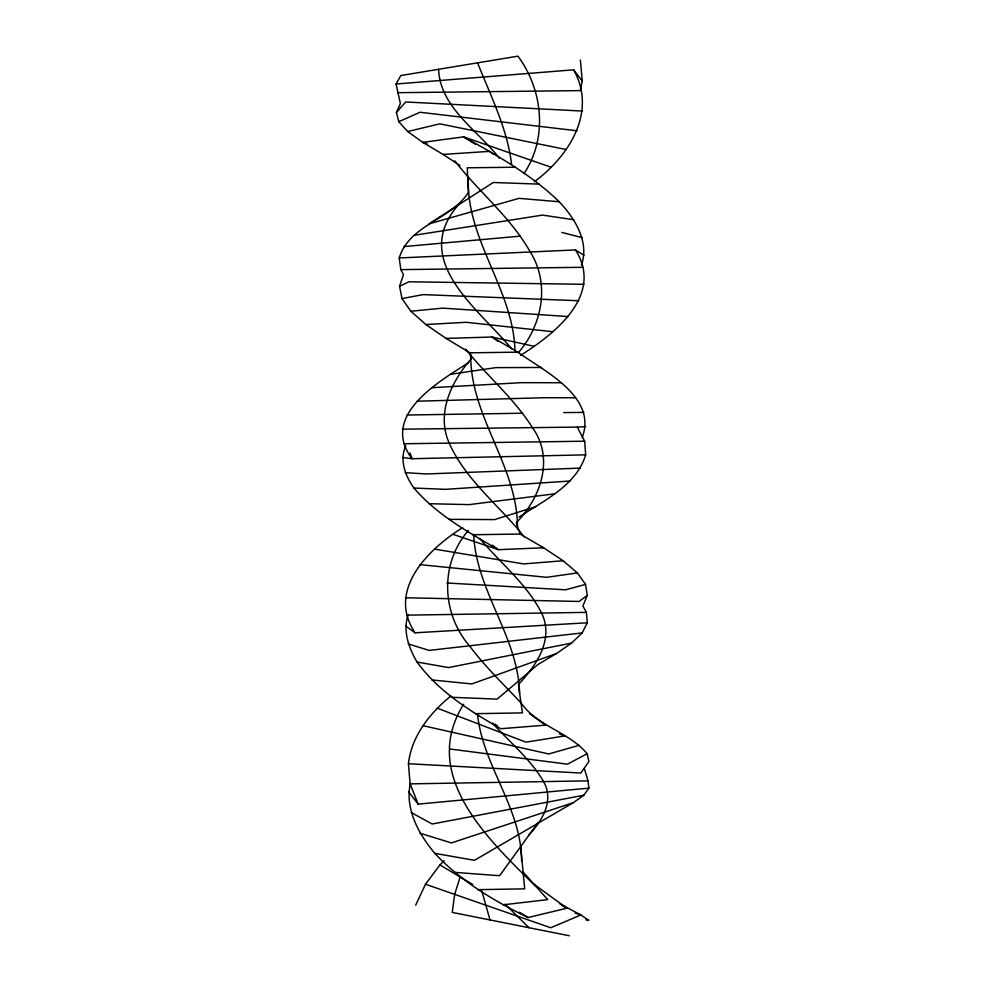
<?xml version="1.0" encoding="UTF-8"?>
<svg xmlns="http://www.w3.org/2000/svg" width="985" height="985" viewBox="0 0 985 985"><rect width="100%" height="100%" fill="white"/><g stroke="black" fill="none" stroke-linecap="round" stroke-linejoin="round"><path stroke-width="1.48" d="M470.781 354.366C469.673 415.633 517.063 465.265 517.457 526.285M468.343 178.716C466.225 240.032 513.517 289.861 514.946 350.722M521.558 860.878C521.631 808.734 483.266 766.367 477.614 715.172M535.766 886.426C488.892 839.971 419.044 775.478 463.664 704.201M584.524 769.113L588.02 780.859L588.931 788.123L418.145 804.129L410.129 783.863L408.43 763.744L580.793 773.028L588.907 761.516L587.183 753.734C568.998 731.941 537.379 726.401 520.979 702.822C503.384 684.193 484.829 666.365 469.451 645.803C441.366 613.273 439.79 563.358 468.306 530.595M533.932 884.148L566.892 908.207L528.145 917.515C494.051 901.029 460.894 881.255 434.841 853.367C418.797 834.258 404.798 809.128 410.314 783.432M529.474 713.571L545.665 725.145L500.799 728.715C469.833 710.899 438.337 691.445 417.061 662.031C408.677 647.896 402.606 630.757 408.221 614.492M580.387 89.844L582.27 81.115L580.374 60.048M408.43 763.744C411.496 735.98 429.891 713.152 450.859 696.001M451.819 697.294L497.129 699.128L537.958 664.506L556.5 653.511L571.596 643.07L582.172 632.912L587.306 622.779L586.37 612.375L582.898 606.021L587.282 595.371L585.521 584.413L577.382 572.925L563.125 560.748L543.585 547.783L498.324 549.679C468.294 532.109 436.872 514.896 413.983 488.055C405.254 475.989 399.344 460.29 405.709 445.836M581.409 265.174C589.67 241.805 574.784 218.264 559.221 201.753C531.358 174.714 497.29 155.507 463.529 136.866L422.75 142.357L407.679 131.534L398.79 121.684L396.413 112.475L400.366 103.536L396.068 84.008L400.821 75.537L517.962 56.157C542.944 89.992 547.882 137.949 523.934 173.668M534.375 181.708C568.837 156.27 597.316 112.228 573.664 69.824L396.068 84.008M587.306 622.779L415.104 632.801C386.305 590.335 428.413 548.99 462.642 527.615M460.13 876.97L454.676 894.38L452.263 912.418L569.293 935.75M520.474 355.413C554.752 333.952 604.137 294.958 575.486 249.919L399.233 257.959L400.821 269.631L403.444 274.532L399.565 286.376L401.991 298.566L410.856 311.248L425.84 324.521L446.045 338.397L469.993 352.815L517.802 352.162C544.225 371.148 597.747 396.955 582.123 437.66M402.348 429.177L577.284 427.108L584.684 441.206L585.669 454.848L412.013 458.714C379.804 415.633 438.202 382.131 468.774 362.529M519.033 517.076C543.979 500.392 576.237 485.728 585.669 454.848M399.233 257.959C409.255 224.654 451.155 219.717 468.466 192.309L467.222 167.795L515.426 167.216M415.707 905.129L425.495 884.247L439.901 864.904L444.124 860.767M458.037 205.299C410.092 260.877 478.907 309.019 511.547 348.727M434.841 853.367L474.487 860.311L573.27 802.689L583.797 795.252L588.931 788.123M538.179 822.45L499.592 875.714L454.639 872.365M518.479 352.556C542.206 325.075 550.27 283.877 530.287 251.975C510.661 217.229 478.858 192.026 454.701 160.789M516.238 522.776C540.654 498.127 554.666 458.37 532.429 427.638C514.01 398.359 487.083 375.999 465.646 349.146M518.344 684.575C535.975 666.008 554.432 639.302 541.59 613.064C526.84 583.92 500.589 563.285 479.892 538.647M396.413 112.475L405.672 101.972L582.32 111.046M528.649 835.009C542.169 821.342 554.444 800.522 543.597 781.61C530.447 758.979 509.701 742.345 492.475 723.015M587.282 595.371L579.057 601.453L405.414 597.76M587.183 753.734L567.446 764.175L449.603 748.969M399.565 286.376L408.861 281.796L584.006 284.296M398.79 121.684L420.004 112.265L577.148 130.796M556.5 653.511L471.815 683.935L431.886 679.946M573.27 802.689L451.413 842.926L420.09 833.236M536.062 506.573L494.618 519.6L448.951 519.329M579.143 745.313L548.719 753.968L422.725 725.625M585.521 584.413L565.575 589.806L446.907 582.997M407.679 131.534L439.753 123.839L566.412 149.56M571.596 643.07L448.569 667.584L417.061 662.031M583.797 795.252L432.181 824.002L411.274 812.588M401.991 298.566L423.119 294.613L578.848 300.745M414.156 235.292L542.464 215.112L573.775 219.717M450.33 374.325L495.812 367.627L541.467 367.467M577.382 572.925L546.663 577.308L419.918 564.639M554.715 493.805L469.094 504.628L428.894 503.692M503.237 904.809L547.709 899.625L522.998 871.873M582.172 632.912L429.214 650.408L408.233 643.956M410.856 311.248L442.745 308.12L568.16 316.554M403.887 246.582L520.24 236.141M563.125 560.748L523.663 563.913L434.594 549.113M569.896 481.037L445.676 489.336L413.983 488.055M427.108 143.761L422.75 142.357L443.078 154.411L489.459 151.37L492.992 154.042M577.284 427.108L585.644 426.628M425.84 324.521L466.336 322.292L552.893 331.723M431.886 387.696L521.361 382.673L561.191 382.734M580.522 468.097L426.185 473.97L405.13 472.628M446.045 338.397L492.057 337.03L534.116 346.301M417.061 401.215L544.582 397.718L575.597 397.755M475.41 713.669L522.432 712.906L518.553 686.053M410.129 783.863L588.02 780.859M478.057 889.664L524.685 888.839L520.548 845.376M406.916 415.017L522.481 413.22M472.726 534.744L520.129 534.042L543.585 547.783L540.802 546.958M407.076 615.145L586.37 612.375M400.821 269.631L582.985 267.292M403.973 443.755L584.684 441.206M397.608 92.689L581.248 90.595M563.666 412.58L583.834 412.407M539.312 184.121L493.239 182.496L429.14 223.841L519.021 198.354L559.221 201.753M402.68 457.557L412.013 458.714L409.994 452.965M585.903 919.855L588.821 920.409L580.867 914.966L559.529 903.627M561.721 232.411L582.11 237.644M575.055 913.046L580.867 914.966L550.738 927.759L425.495 884.247M452.878 534.301L498.324 549.679L492.291 545.161M551.046 167.204L463.529 136.866L475.226 144.13M559.505 733.911L565.021 735.881L525.916 742.173L437.266 708.166M561.696 905.301L566.892 908.207M517.802 352.162L492.057 337.03L498.164 341.389M439.901 864.904L472.702 884.468M519.304 912.245L528.145 917.515M575.486 249.919L583.97 255.238M443.078 154.411L460.02 165.566M405.746 626.078L415.104 632.801M495.135 724.123L497.4 725.957M528.994 927.71L505.231 904.279M499.247 158.105C477.663 130.291 440.196 107.673 438.571 69.295M524.229 536.837C499.383 505.539 465.831 480.36 449.197 443.115C436.035 413.54 451.278 381.638 470.953 359.119L469.993 352.815M408.763 792.014L418.145 804.129M573.664 69.824L582.27 81.115M477.59 62.843C490.678 95.976 507.3 128.493 511.584 164.31M516.645 523.946L520.129 534.042M490.001 919.941L481.85 891.105M473.674 534.215C475.927 590.754 518.233 636.815 519.612 693.391"/></g></svg>
